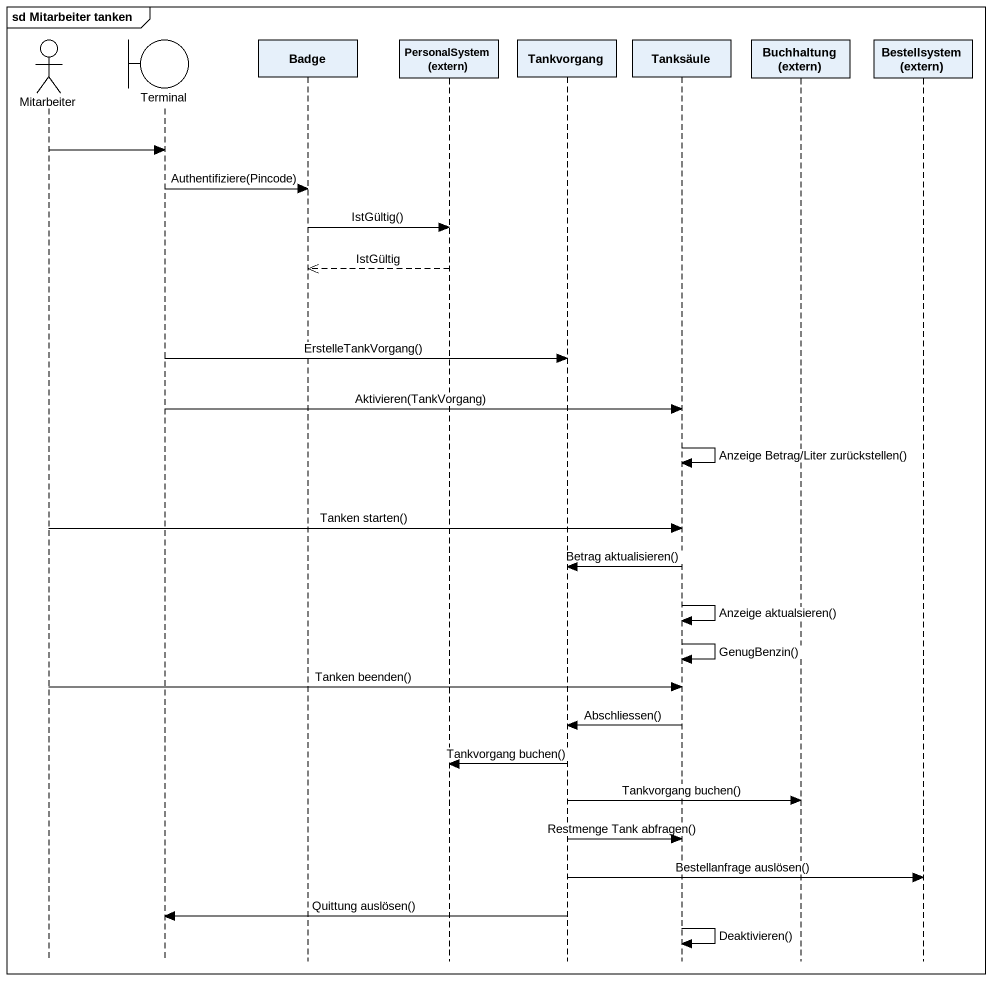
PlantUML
@startuml
mainframe sd Mitarbeiter tanken
hide footbox
actor Mitarbeiter
boundary Terminal
participant Badge
participant "PersonalSystem (extern)" as PersonalSystem_extern
participant Tankvorgang
participant Tanksäule
participant "Buchhaltung (extern)" as Buchhaltung_extern
participant "Bestellsystem (extern)" as Bestellsystem_extern

Mitarbeiter -> Terminal
Terminal -> Badge : Authentifiziere(Pincode)
Badge -> PersonalSystem_extern : IstGültig()
PersonalSystem_extern -->> Badge : IstGültig
Terminal -> Tankvorgang : ErstelleTankVorgang()
Terminal -> Tanksäule : Aktivieren(TankVorgang)
Tanksäule -> Tanksäule : Anzeige Betrag/Liter zurückstellen()
Mitarbeiter -> Tanksäule : Tanken starten()
Tanksäule -> Tankvorgang : Betrag aktualisieren()
Tanksäule -> Tanksäule : Anzeige aktualsieren()
Tanksäule -> Tanksäule : GenugBenzin()
Mitarbeiter -> Tanksäule : Tanken beenden()
Tanksäule -> Tankvorgang : Abschliessen()
Tankvorgang -> PersonalSystem_extern : Tankvorgang buchen()
Tankvorgang -> Buchhaltung_extern : Tankvorgang buchen()
Tankvorgang -> Tanksäule : Restmenge Tank abfragen()
Tankvorgang -> Bestellsystem_extern : Bestellanfrage auslösen()
Tankvorgang -> Terminal : Quittung auslösen()
Tanksäule -> Tanksäule : Deaktivieren()
@enduml
